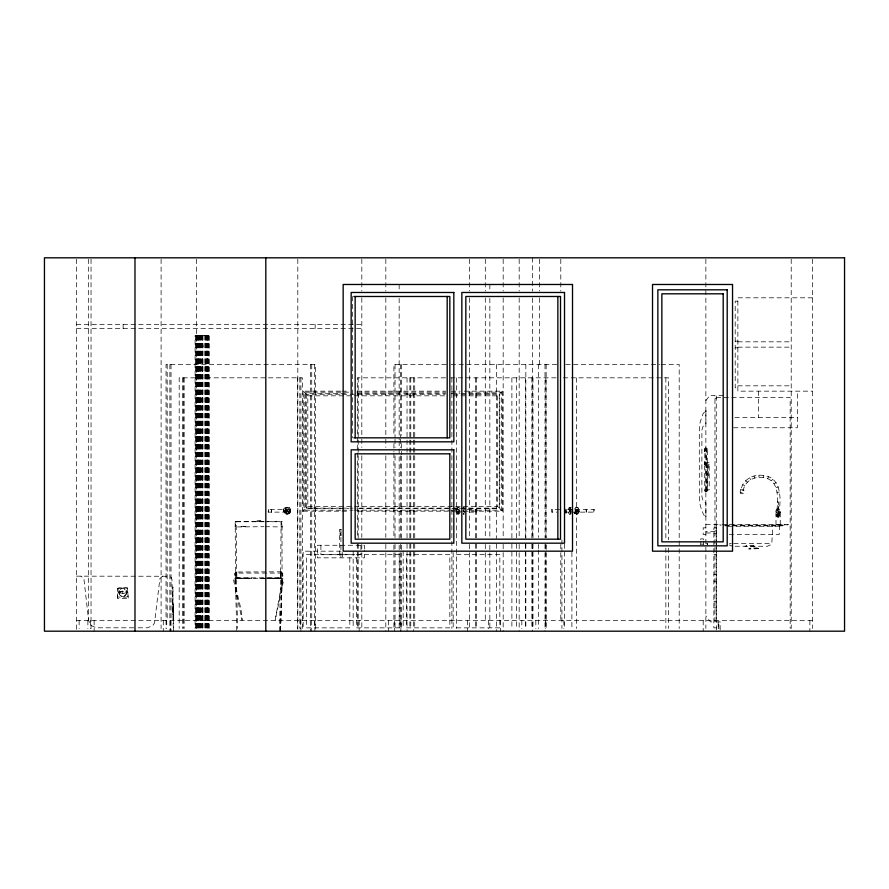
<?xml version="1.0" encoding="UTF-8"?>
<svg xmlns="http://www.w3.org/2000/svg" width="889" height="889" viewBox="0 0 889 889"><rect width="100%" height="100%" fill="white"/><g stroke="black" fill="none" stroke-linecap="round" stroke-linejoin="round"><path stroke-width="0.67" stroke-dasharray="4.45 3.33" d="M172.911 587.162L172.911 614.655L172.911 587.162L172.155 587.162M173.044 619.333L173.677 619.333L173.677 604.098L172.911 604.098M235.185 582.862L235.185 573.394L236.785 631.19M235.185 525.988L235.185 522.443M705.899 411.651L705.899 423.942L702.999 426.409L701.899 429.943L701.866 496.329L702.999 500.629L705.922 503.107L705.91 515.387C704.41 519.621 700.476 506.541 700.243 505.185A40.283 40.272 0 0 1 699.31 498.129L699.31 428.909A40.283 40.272 0 0 1 700.243 421.853L703.088 413.707L705.922 410.385L705.91 411.651L705.899 410.385M776.93 509.93C778.153 498.284 779.153 479.438 763.407 477.615C754.839 475.982 744.671 480.838 743.415 490.128L741.07 489.839C742.537 479.293 754.061 473.681 763.84 475.537C780.609 477.404 781.142 497.073 779.297 509.93M117.47 598.186L117.981 588.196A25.359 24.17 -0.6 0 1 127.405 588.007L128.238 597.975A26.114 25.814 0 0 1 117.47 598.186L117.981 588.196M704.877 463.125L704.577 464.358L704.999 450.078M704.577 464.358L705.277 462.758M704.577 451.656L704.877 450.423M704.733 451.656C702.599 448.834 707.344 446.1 707.466 449.545L707.466 489.928C708.311 491.561 704.066 492.295 705.988 490.95M282.08 579.917L280.524 629.334M705.91 516.609L705.899 515.387M173.677 619.1L173.366 631.19L171.944 579.428L171.055 577.139L168.921 576.15M735.103 546.246L767.34 546.246L770.519 544.913L771.819 543.579L772.719 525.844M780.186 525.844L779.386 526.244L779.175 534.511L733.514 534.511M279.479 631.19L280.691 572.972L281.157 573.416M280.48 631.19L282.08 573.394M280.48 630.701L282.091 582.862L282.08 572.905L281.113 572.083M256.91 520.865L260.455 520.865M460.024 512.475L459.446 513.742L457.879 513.742L457.102 510.742L457.879 507.741L459.446 507.741L460.024 509.008M565.604 512.475L565.604 509.008M119.137 592.852L119.259 591.63L122.749 591.163L126.26 591.485L126.405 592.696L122.782 593.574L119.137 592.852L119.259 591.63M740.404 492.217L740.204 493.262L743.004 493.706L743.204 492.662M570.827 509.008L570.338 510.742L571.427 512.131M763.407 477.615L763.84 475.537M283.891 509.008L283.48 510.742L285.013 513.742M706.577 447.934L706.455 491.517M775.741 511.631L776.219 509.93L780.009 509.93L780.486 512.475L775.741 512.475L775.741 511.631L780.486 511.631M777.108 516.12L778.831 516.331L779.542 515.231L777.875 501.674C780.275 504.641 772.608 517.876 779.12 516.12M265.166 526.699L282.024 526.955L282.024 571.827L235.396 572.005L235.252 526.955L263.855 526.699M282.08 527.144L281.491 521.365L235.774 521.365L235.185 527.144M236.163 572.083C232.662 586.896 242.008 604.398 242.097 620.166L233.507 579.695L234.985 578.228L251.865 578.15L235.952 578.261M707.377 544.535L706.655 543.446M235.185 522.01L235.841 521.365L235.296 521.687M282.013 526.955L282.08 526.255M235.352 572.494L235.885 572.083M235.196 579.595L236.607 578.172L240.186 578.183L234.907 578.283L236.607 578.172M341.143 532.811L340.065 533.644L341.143 535.089M457.257 510.053C459.246 507.63 457.924 514.853 457.168 510.742M464.647 512.475L463.291 514.209L464.158 514.209L463.369 513.742M565.893 513.742L566.682 510.742L565.893 507.741M571.138 511.431C569.693 513.964 569.693 507.519 571.138 510.053M571.094 512.475L569.727 514.209L568.949 513.742L568.16 510.742L568.949 507.741L571.383 507.741M779.342 515.864L778.353 507.186L776.886 515.864M784.665 525.177L784.976 524.51M767.596 478.793L768.585 476.871M707.411 490.784L704.755 490.784L704.666 462.758M120.137 595.374L119.293 593.985A4.634 4.423 -0.6 0 1 119.459 590.429L119.726 589.985M125.816 594.863L126.082 594.319A4.634 4.423 -0.6 0 0 126.238 590.874L125.727 589.863M705.988 490.95L705.988 448.523M704.799 450.267L705.533 450.145M281.157 577.361L280.768 577.794L281.091 572.916L280.279 572.083M236.818 577.794L236.818 572.972M705.888 400.595L709.889 395.361L714.967 395.361L714.967 531.689L705.888 531.689M236.352 573.416L236.741 572.972L234.752 573.516L235.096 577.894L282.324 577.894M570.482 510.053L571.427 509.353M574.494 509.008L576.839 507.275L574.983 507.741M574.538 513.742L575.894 510.742L574.538 507.741M575.039 513.742L576.394 510.742L575.039 507.741M125.816 594.763L124.716 595.919M778.831 516.331L779.486 514.898L778.119 513.953L776.742 514.898L777.408 516.331M285.013 507.741L283.68 509.008L283.68 512.475L286.336 514.209L288.08 513.742L289.203 512.475L289.203 509.008L286.547 507.275L284.802 507.741M286.325 507.741L284.791 510.742L285.202 512.475M287.869 513.742L289.403 510.742L287.869 507.741M289.181 513.742L290.314 512.475L290.314 509.008M771.285 480.838L772.808 479.215M235.263 526.955L235.185 526.255M340.498 391.16L303.149 391.16L303.149 511.175L305.716 508.608L348.766 508.608M340.609 508.108L306.216 508.108L307.816 506.508L307.816 395.827L306.216 394.227L340.943 394.227M453.323 395.827L497.673 395.827L499.274 394.227L499.274 508.108L354.367 508.108M463.614 511.175L502.341 511.175L499.774 508.608L499.774 393.727L502.341 391.16L460.846 391.16M120.404 589.329L121.26 588.685M125.127 595.519L124.282 596.163M705.055 462.847L706.166 464.358L705.977 463.625M458.668 507.275L457.013 507.741L456.235 510.742L457.013 513.742L458.668 514.209M463.369 507.741L464.158 507.275L463.291 507.275L464.647 509.008M457.802 514.209L459.369 510.742L457.802 507.275M464.469 511.942L463.525 510.742L464.469 509.541M570.594 507.275L569.238 509.008L569.238 512.475L569.816 513.742L571.383 513.742M774.241 483.749L776.219 482.571M120.815 589.029L121.26 588.785A3.445 3.278 -0.6 0 1 124.16 588.729L126.016 590.396M202.414 347.499L203.237 346.11L202.414 344.721M162.787 576.15L159.898 578.517L154.542 622.856L152.997 625.334L147.652 627.801L136.295 627.801M119.27 592.207L122.782 593.574L126.26 591.485M236.996 572.083L236.174 573.394L237.707 628.434M280.657 572.083L281.091 522.388L280.435 521.743L265.444 521.743M573.994 512.475L576.339 514.209L577.706 513.742L579.061 510.742L577.706 507.741M576.339 514.209L578.206 513.742L579.561 510.742L578.206 507.741L576.339 507.275M776.208 487.505L778.486 486.905M119.126 592.041L122.749 591.163L126.394 591.896M776.93 492.228L779.297 492.084M235.096 577.894L236.741 577.794L236.352 577.361M240.186 578.183L235.141 578.261L266.733 578.261L258.632 578.261M729.669 524.51L729.802 524.51M280.657 578.172L282.08 579.595L281.924 582.306L275.168 620.166L283.758 579.695L282.28 578.228L265.4 578.15M280.846 572.972L282.758 573.516L282.758 577.45L280.846 577.794M812.546 297.815L737.87 297.815L737.87 391.16L812.546 391.16M737.87 301.149L735.203 301.149L735.203 387.826L737.87 387.826M76.454 324.485L361.823 324.485M76.454 328.486L361.823 328.486M735.203 341.154L737.87 341.154M737.87 341.821L791.21 341.821M737.87 347.154L791.21 347.154M735.203 347.821L737.87 347.821M446.222 364.49L393.905 364.49L393.905 435.332M451.145 364.49L557.425 364.49M565.726 364.49L659.827 364.49M661.205 364.49L679.196 364.49L679.196 628.523M445.556 377.825L357.3 377.825L357.3 538.423M450.49 377.825L556.892 377.825M563.315 377.825L668.528 377.825L668.528 539.812M737.87 385.826L791.21 385.826M341.876 391.16L348.799 391.16M357.1 391.16L445.622 391.16M451.156 391.16L459.457 391.16M348.599 392.171L304.16 392.171L304.16 510.164L340.831 510.164M356.922 392.171L445.789 392.171M451.345 392.171L459.669 392.171M468.003 392.171L501.329 392.171L501.329 510.164L468.047 510.164M303.149 391.16L305.716 393.727L348.688 393.727M357 393.727L445.711 393.727M451.256 393.727L459.58 393.727M460.958 393.727L499.774 393.727M342.332 394.227L445.111 394.227M453.446 394.227L499.274 394.227M723.39 395.361L716.267 395.361L716.267 621.878L720.157 621.878L720.157 630.345M307.816 395.827L445.011 395.827M716.267 397.483L790.165 397.483L790.165 628.423M714.967 398.328L716.267 398.328M734.87 417.641L797.355 417.641M733.481 427.765L797.355 427.765L797.355 391.16M704.755 448.701L707.411 448.701M704.733 449.545L707.466 449.545M705.522 450.279L705.988 450.645M706.166 451.656L706.166 451.445M704.588 462.758L709.2 462.758L709.2 489.828L704.733 489.928M709.2 464.447L708.555 464.447L708.555 476.304L709.2 476.304M307.816 506.508L497.673 506.508L499.274 508.108M341.976 508.108L352.989 508.108M358.489 508.608L459.602 508.608M460.991 508.608L499.774 508.608M454.768 509.353L459.991 509.353M467.181 509.353L476.826 509.353L476.826 512.131L467.425 512.131M559.637 509.353L551.569 509.353L551.569 512.131L556.947 512.131M342.187 510.164L353.055 510.164M354.411 510.164L450.012 510.164M451.401 510.164L459.724 510.164M303.149 511.175L348.81 511.175M358.489 511.175L462.224 511.175M455.779 512.131L462.68 512.131M564.848 512.131L594.297 512.131L594.297 509.353L565.715 509.353L565.715 512.131M569.727 514.209L570.594 514.209M264.1 521.743L236.763 521.743L236.174 522.388L236.618 572.083M705.866 524.51L721.135 524.51M722.068 524.51L791.21 524.51M721.135 525.177L720.012 525.177L720.012 524.51M724.779 525.177L787.221 525.177L787.221 524.51M724.779 525.844L782.442 525.844L782.442 525.177L782.409 525.844M728.335 526.244L779.386 526.244M705.866 527.844L703.199 527.844L703.199 534.511L705.866 534.511M716.534 527.844L713.867 527.844L713.867 627.856L716.534 627.856M341.332 529.533L339.376 529.533L339.376 557.848M714.967 530.844L716.267 530.844M705.91 532.967L714.967 532.967L714.967 621.878L710.433 621.878L705.888 615.933M714.967 533.811L716.267 533.811M341.209 534.567L340.331 534.567L340.331 535.356L341.209 535.356M729.269 534.511L732.269 534.511M729.491 543.579L731.314 543.579M733.692 543.579L771.819 543.579M700.788 544.135L703.377 544.135M340.987 551.18L303.149 551.18L303.149 628.434M456.502 554.514L499.84 554.514L499.84 627.856L456.502 627.856M713.867 554.514L716.534 554.514M282.324 573.072L235.096 573.072M713.867 574.516L716.534 574.516M76.454 576.15L169.699 576.261M269.434 578.261L282.124 578.261L277.079 578.183M267.967 578.261L281.313 578.261L268.056 578.161M713.867 581.184L716.534 581.184M713.867 601.186L716.534 601.186M713.867 607.854L716.534 607.854M76.454 620.522L812.546 620.522M714.967 621.033L716.267 621.033M718.212 624.411L718.857 624.411L718.857 626.534L718.212 626.534M718.212 627.378L718.857 627.378L718.857 628.645L718.212 628.645M133.795 627.801L96.123 627.801L90.778 625.334L88.611 620.389L83.877 578.517L80.999 576.15M705.277 447.934L705.988 448.523M705.121 462.758L705.988 463.336M289.392 507.741L287.647 507.275L284.991 509.008L284.991 512.475L286.325 513.742M286.114 513.742L287.858 514.209L290.514 512.475L290.514 509.008L289.181 507.741M576.839 514.209L574.494 512.475M732.425 546.246L729.247 544.913M742.671 484.738L744.826 485.605M124.149 588.729L125.016 589.24M120.937 595.897L121.382 596.119A3.445 3.278 -0.6 0 0 124.282 596.063M121.382 596.219L120.515 595.608M281.38 572.083L281.935 572.494M569.727 507.275L571.305 510.742M705.166 491.517L704.755 490.784M745.571 480.716L747.349 482.116M281.969 521.687L281.435 521.365L282.08 522.01M749.449 477.804L750.716 479.593M753.994 475.982L754.683 478.015M127.405 588.007L128.238 597.975M126.271 592.063L126.405 592.696M570.46 510.742L570.827 512.475M707.4 543.446L707.433 544.012M758.895 475.237L759.006 477.36M707.422 543.768L707.433 544.535M235.518 589.007L235.663 594.408M122.749 591.163L122.782 593.574M812.546 259.199L812.546 628.412M809.879 620.522L809.879 631.19M791.21 259.188L791.21 628.523M782.142 525.177L774.086 525.177M781.198 524.754L775.03 524.754M780.253 512.475L780.253 524.332M775.986 512.475L775.986 524.332M774.964 525.177L774.964 525.844M769.707 525.177L769.707 525.844M758.406 391.16L758.406 417.641M757.35 548.646L757.35 547.98L749.883 547.98L749.883 548.646M754.817 546.246L744.949 546.246M753.616 545.979L753.616 545.313L746.149 545.313L746.149 545.979M718.212 621.878L718.212 629.134M716.534 524.51L716.534 631.19M716.334 531.844L716.334 533.178M707.344 462.758L707.344 489.828M705.866 259.199L705.866 628.445M703.377 539.923L703.377 538.867L700.788 538.867L700.788 539.923M703.377 541.379L703.377 544.635M703.199 620.522L703.199 631.19M700.788 541.379L700.788 544.635M668.528 548.124L668.528 628.423M665.861 377.825L665.861 539.812M665.861 548.124L665.861 628.423M593.796 509.353L593.796 512.131M586.629 509.353L586.629 512.131M586.129 509.353L586.129 512.131M578.006 509.353L578.006 512.131M577.506 509.353L577.506 512.131M576.516 377.825L576.516 628.423M575.127 509.353L575.127 512.131M571.894 552.269L571.894 628.423M570.338 509.353L570.338 512.131M569.838 509.353L569.838 512.131M564.593 543.968L564.593 628.423M563.87 620.522L563.87 628.523M561.926 539.812L561.926 628.423M560.792 259.199L560.792 291.036M560.792 544.379L560.792 551.302M560.792 552.691L560.792 620.522M552.436 509.353L552.436 512.131M546.146 364.49L546.146 538.123M546.146 545.068L546.146 628.412M545.846 377.825L545.846 538.423M545.846 543.968L545.846 628.423M545.468 620.522L545.468 628.523M545.013 364.49L545.013 537.489M545.013 544.401L545.013 551.324M545.013 552.714L545.013 631.19M539.59 259.199L539.59 291.059M539.59 297.993L539.59 364.49M538.467 364.49L538.467 537.489M538.467 544.401L538.467 548.557M538.467 549.935L538.467 628.523M535.834 620.522L535.834 628.523M533 377.825L533 538.423M533 543.968L533 628.423M532.511 257.81L532.511 291.125M532.511 298.059L532.511 538.189M532.511 544.401L532.511 631.19M531.878 377.825L531.878 538.423M531.878 543.968L531.878 628.423M525.844 364.49L525.844 538.423M525.844 543.968L525.844 628.523M525.321 377.825L525.321 538.423M525.321 543.968L525.321 628.423M521.843 620.522L521.843 628.523M519.176 259.199L519.176 291.036M519.176 297.959L519.176 537.489M519.176 544.379L519.176 551.324M519.176 552.691L519.176 631.19M516.509 377.825L516.509 538.423M516.509 543.968L516.509 628.423M511.886 377.825L511.886 538.423M511.886 543.968L511.886 628.423M503.174 259.199L503.174 291.059M503.174 297.959L503.174 537.489M503.174 544.379L503.174 551.324M503.174 552.558L503.174 631.19M502.341 391.16L502.341 511.175M500.507 620.522L500.507 631.19M497.673 395.827L497.673 506.508M496.507 364.49L496.507 538.423M496.507 543.968L496.507 631.19M489.839 284.48L489.839 291.414M489.839 298.348L489.839 538.267M489.839 545.201L489.839 628.412M488.383 620.522L488.383 628.523M485.294 259.199L485.294 291.036M485.294 297.959L485.294 537.456M485.294 544.379L485.294 551.302M485.294 552.691L485.294 620.522M476.482 377.825L476.482 538.423M476.482 543.968L476.482 628.423M475.959 509.353L475.959 512.131M475.582 377.825L475.582 538.423M475.582 543.968L475.582 628.423M469.525 259.199L469.525 291.036M469.525 297.959L469.525 537.456M469.525 544.379L469.525 551.302M469.525 552.691L469.525 628.523M467.347 620.522L467.347 631.19M463.547 509.353L463.547 512.131M456.502 377.825L456.502 628.423M453.168 552.558L453.168 628.434M451.879 377.825L451.879 628.423M414.73 377.825L414.73 538.423M414.73 543.968L414.73 628.423M413.596 377.825L413.596 538.423M413.596 543.968L413.596 631.19M410.774 377.825L410.774 538.423M410.774 543.968L410.774 628.423M409.862 377.825L409.862 538.423M409.862 543.968L409.862 628.423M407.04 377.825L407.04 538.423M407.04 543.968L407.04 631.19M403.162 551.18L403.162 628.434M401.584 364.49L401.584 435.332M401.584 443.667L401.584 454.779M401.584 456.168L401.584 538.123M401.584 545.068L401.584 628.412M400.906 620.522L400.906 631.19M400.45 364.49L400.45 437.844M400.45 439.222L400.45 447.523M400.45 455.835L400.45 537.489M400.45 544.401L400.45 551.324M400.45 552.714L400.45 631.19M399.161 284.48L399.161 291.414M399.161 298.348L399.161 439.811M399.161 441.188L399.161 538.267M399.161 545.201L399.161 628.412M395.027 364.49L395.027 437.844M395.027 439.222L395.027 447.523M395.027 455.835L395.027 537.489M395.027 544.401L395.027 551.324M395.027 552.714L395.027 628.523M394.583 620.522L394.583 631.19M393.905 443.667L393.905 452.001M393.905 453.39L393.905 538.123M393.905 545.068L393.905 628.412M388.493 620.522L388.493 631.19M385.826 259.199L385.826 291.036M385.826 297.959L385.826 437.777M385.826 439.166L385.826 447.467M385.826 455.779L385.826 537.456M385.826 544.379L385.826 551.302M385.826 552.691L385.826 631.19M364.457 549.035L364.457 545.268L317.373 545.268L317.373 557.848L364.457 557.848L364.457 550.302M361.823 259.199L361.823 291.036M361.823 297.959L361.823 437.777M361.823 439.166L361.823 447.467M361.823 455.779L361.823 537.456M361.823 544.379L361.823 551.302M361.823 552.691L361.823 631.19M360.923 545.268L360.923 554.703L320.907 554.703L320.907 545.268M359.156 620.522L359.156 631.19M358.2 377.825L358.2 538.423M358.2 543.968L358.2 628.423M357.3 543.968L357.3 628.423M353.155 551.18L353.155 628.434M352.5 296.482L352.5 437.833M342.454 552.458L342.454 557.848M340.92 529.533L340.92 557.848M315.584 628.412L315.584 364.49L166.043 364.49L166.043 628.523M315.151 324.485L315.151 328.486M314.906 620.522L314.906 631.19M314.45 364.49L314.45 628.523M311.739 364.49L311.739 620.522M311.283 620.522L311.283 631.19M310.605 364.49L310.605 631.19M306.216 394.227L306.216 508.108M305.716 393.727L305.716 508.608M302.438 628.423L302.438 377.825L179.189 377.825L179.189 628.423M300.927 377.825L300.927 631.19M300.482 620.522L300.482 628.523M299.815 377.825L299.815 628.423M297.815 259.199L297.815 631.19M297.471 377.825L297.471 628.423M289.814 509.353L289.814 512.131M286.836 509.353L286.836 512.131M286.625 509.353L286.625 512.131M271.612 509.353L271.612 512.131M271.412 509.353L271.412 512.131M268.434 509.353L268.434 512.131M260.91 521.432L260.91 520.865L256.454 521.432M209.104 628.412L209.115 335.586L195.091 335.586L195.091 628.412M208.882 335.586L208.926 628.412M208.593 335.586L208.593 628.412M208.104 335.586L208.104 628.412M207.815 335.586L207.815 628.412M207.604 335.586L207.682 628.412M207.37 335.586L207.37 628.412M207.259 335.586L207.259 628.412M207.104 335.586L207.104 631.19M206.626 335.586L206.626 628.412M206.37 335.586L206.304 628.412M206.115 335.586L206.115 628.456M206.015 335.586L205.915 628.412M205.737 335.586L205.737 628.412M205.459 335.586L205.37 628.412M204.226 335.586L204.226 628.412M202.881 335.586L202.881 628.412M202.603 335.586L202.603 628.412M202.492 335.586L202.492 628.412M202.348 335.586L202.348 628.412M201.87 335.586L201.959 628.412M201.081 335.586L201.081 628.412M200.936 335.586L200.936 628.412M200.47 335.586L200.358 628.412M200.192 335.586L200.192 628.412M199.969 335.586L199.969 628.412M199.425 335.586L199.425 628.412M199.136 335.586L199.136 631.19M199.014 335.586L199.014 628.412M198.792 335.586L198.725 628.412M198.558 335.586L198.558 628.412M198.291 335.586L198.114 628.412M197.98 335.586L198.014 628.412M197.869 335.586L197.747 628.412M197.714 335.586L197.714 628.412M197.258 335.586L197.258 628.412M196.936 335.586L196.891 628.412M196.725 335.586L196.725 628.412M196.469 259.199L196.547 628.412M196.38 335.586L196.38 628.412M195.98 335.586L195.98 628.412M195.88 335.586L195.88 628.412M184.156 377.825L184.156 628.423M183.523 377.825L183.523 628.423M182.423 377.825L182.423 628.423M173.677 604.098L173.677 619.333M171.021 364.49L171.021 631.19M170.344 620.522L170.344 631.19M169.888 364.49L169.888 631.19M167.176 364.49L167.176 620.522M166.721 620.522L166.721 628.523M163.276 620.522L163.276 631.19M161.098 259.199L161.098 628.523M123.127 324.485L123.127 328.486M94.123 620.522L94.123 631.19M91.034 259.199L91.034 628.523M90.467 620.522L90.467 628.523M88.322 259.199L88.322 620.522M87.878 620.522L87.878 628.523M79.121 620.522L79.121 628.523M76.454 259.199L76.454 631.19M340.287 534.789A1.467 1.467 0 0 1 340.287 533.111M127.86 596.697A25.337 24.159 -0.6 0 1 117.826 596.897M117.826 588.429A26.437 26.137 0 0 1 127.56 588.229M119.304 594.085A4.634 4.423 -0.6 0 1 119.459 590.529M126.238 590.763A4.634 4.423 -0.6 0 1 126.082 594.319M776.053 514.731C779.008 523.088 783.131 508.808 776.053 514.731M777.197 515.009C778.408 518.276 779.986 512.675 777.197 515.009M740.67 489.683L740.17 492.184L743.437 492.695L743.937 490.195L740.67 489.683M575.905 510.053L576.305 511.942L577.383 511.942L577.383 509.541L575.905 510.053M577.65 510.053L578.05 511.942L579.139 511.942L579.139 509.541L577.65 510.053M284.547 510.053L285.002 511.942L286.669 511.431L286.225 509.541L284.547 510.053M285.28 510.053L285.725 511.942L287.403 511.431L286.947 509.541L285.28 510.053M286.803 510.053L287.247 511.942L288.925 511.431L288.469 509.541L286.803 510.053M287.525 510.053L287.969 511.942L289.647 511.431L289.203 509.541L287.525 510.053M777.297 514.809L777.642 515.964L778.942 515.653L778.586 514.498L777.297 514.809M245.553 526.444L240.652 526.444L245.553 526.444M290.025 509.353L268.222 509.353L268.222 512.131L290.025 512.131L290.025 509.353M758.55 548.646L748.682 548.913L758.55 548.646M349.822 554.514L306.483 554.514L306.483 627.856L349.822 627.856L349.822 554.514M399.828 554.514L356.489 554.514L356.489 627.856L399.828 627.856L399.828 554.514M449.834 554.514L406.495 554.514L406.495 627.856L449.834 627.856L449.834 554.514M235.207 582.262L235.185 579.917L235.207 582.262"/><path stroke-width="1.33" d="M353.866 296.482L449.834 296.482L449.834 437.833L353.866 437.833M557.859 296.482L557.859 539.178M447.178 296.482L447.178 437.833M355.156 296.482L355.156 437.833M265.811 257.81L265.811 631.19M134.984 257.81L134.984 631.19M844.55 257.81L44.45 257.81L44.45 631.19L844.55 631.19L844.55 257.81M572.516 284.48L343.154 284.48L343.154 551.18L572.516 551.18L572.516 284.48M732.536 284.48L652.526 284.48L652.526 551.18L732.536 551.18L732.536 284.48M727.202 289.814L657.86 289.814L657.86 545.846L727.202 545.846L727.202 289.814M453.834 292.481L351.155 292.481L351.155 441.833L453.834 441.833L453.834 292.481M564.515 292.481L461.836 292.481L461.836 543.179L564.515 543.179L564.515 292.481M723.202 293.815L661.861 293.815L661.861 541.846L723.202 541.846L723.202 293.815M560.514 296.482L465.836 296.482L465.836 539.178L560.514 539.178L560.514 296.482M453.834 449.834L351.155 449.834L351.155 543.179L453.834 543.179L453.834 449.834M449.834 453.834L355.156 453.834L355.156 539.178L449.834 539.178L449.834 453.834"/></g></svg>
